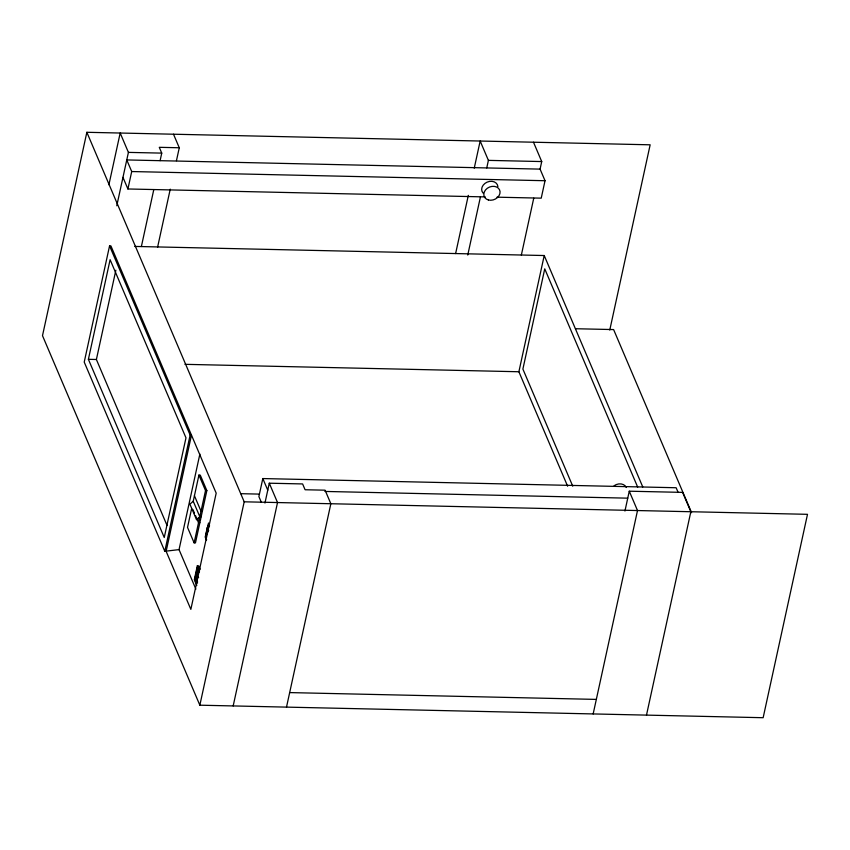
<?xml version="1.0" encoding="UTF-8"?>
<svg xmlns="http://www.w3.org/2000/svg" width="850" height="850" viewBox="0 0 850 850"><rect width="100%" height="100%" fill="white"/><g stroke="black" fill="none" stroke-linecap="round" stroke-linejoin="round"><path stroke-width="1.27" d="M86.849 132.292L42.5 335.676L199.846 705.192L763.151 717.708L807.5 514.324L244.194 501.808L86.849 132.292L650.154 144.808L609.769 330.055M108.896 184.779L120.179 133.036L128.414 152.384L116.779 205.753M109.565 245.873L190.134 435.072L191.473 435.104L166.133 551.331L190.846 609.365L216.187 493.149L110.904 245.905L109.565 245.873L84.224 362.089L164.794 551.299L179.042 549.61L199.877 454.049M88.389 359.316L110.107 259.686L185.98 437.846L164.252 537.487L88.389 359.316L96.39 359.497L167.057 525.459M485.244 196.913L127.914 188.976L131.707 171.541L126.767 159.938L540.079 169.118L545.031 180.721L541.227 198.156L496.995 197.179M96.39 359.497L115.855 270.215M141.387 246.489L153.765 189.72M160.097 160.671L161.744 153.117L159.279 147.316L179.276 147.762L176.449 160.692M157.558 247.361L170.244 189.157M164.794 551.299L190.134 435.072M191.654 508.47L187.531 527.393L194.119 542.863L195.458 542.895L206.858 490.599L200.271 475.118L198.932 475.086L193.141 501.67M194.119 542.863L205.519 490.567L198.932 475.086M200.154 569.319L198.677 565.834L197.338 565.803L194.299 579.753L196.775 585.554M196.722 584.046L194.767 579.445L197.402 567.354L199.367 571.954M195.914 578.51L197.848 569.638M208.675 527.383L207.347 527.351L205.317 536.648L206.635 539.75M197.572 582.93L196.095 579.466L198.475 568.586M207.857 530.347L206.943 534.533L206.284 534.523L208.558 524.365L209.472 526.511M199.846 705.192L244.194 501.808M678.119 492.384L676.143 487.741L262.82 478.561L258.889 496.581L261.364 502.382M264.956 503.041L269.28 483.204L302.611 483.937L305.086 489.749L325.082 490.184L330.852 503.731L286.503 707.115M233.176 705.936L277.525 502.541L269.28 483.204M455.621 253.566L468.318 195.362M474.236 168.194L480.165 141.036L488.399 160.374L486.752 167.928M467.755 255.042L480.42 196.977M521.347 255.064L533.747 198.188M540.079 169.118L541.726 161.564L533.492 142.216M567.63 486.243L518.883 371.748L544.223 255.531L134.757 246.426M624.941 511.041L629.266 491.204L682.603 492.384L690.838 511.732L646.489 715.116M593.162 713.926L637.511 510.542L629.266 491.204M199.644 517.523L196.509 519.648L189.911 504.167L193.237 501.245L199.824 516.715L201.153 516.747M196.509 519.648L199.824 516.715M199.623 570.871L198.167 571.838L196.562 579.158L197.54 581.432M128.414 152.384L161.744 153.117M488.399 160.374L541.726 161.564M131.707 171.541L545.031 180.721M575.45 328.727L613.615 329.577L691.592 512.688M184.949 364.331L518.883 371.748M324.902 491.438L627.746 498.164M205.519 490.567L206.858 490.599M240.784 493.691L259.356 494.105M202.353 511.243L201.025 511.211L194.427 495.741M199.176 519.701L200.504 519.733M199.856 522.718L198.518 522.686L195.479 515.546M194.767 579.445L196.095 579.466M289.68 692.591L596.328 699.401M544.223 255.531L642.759 486.944M637.702 487.156L544.744 268.855L522.888 369.081L572.741 486.158M173.506 134.215L179.276 147.762M262.82 478.561L267.761 490.163M122.963 177.363L127.914 188.976M209.536 525.449L208.505 523.026L205.339 537.551L206.369 539.973M207.347 527.351L208.664 530.442M207.421 529.284L208.409 531.611M192.939 509.596L194.469 513.166M197.338 565.803L199.314 570.446M198.294 576.938L198.624 577.713M179.042 549.61L195.872 589.124M483.066 193.067A8.383 6.694 -23.1 0 1 487.114 182.134A8.383 6.694 -23.1 0 1 497.919 186.628M614.051 485.775A8.383 6.694 -23.1 0 1 626.322 487.496M488.399 199.973A8.383 6.694 -23.1 0 0 500.055 191.654A8.383 6.694 -23.1 0 0 487.358 188.232A8.383 6.694 -23.1 0 0 488.399 199.973"/></g></svg>
